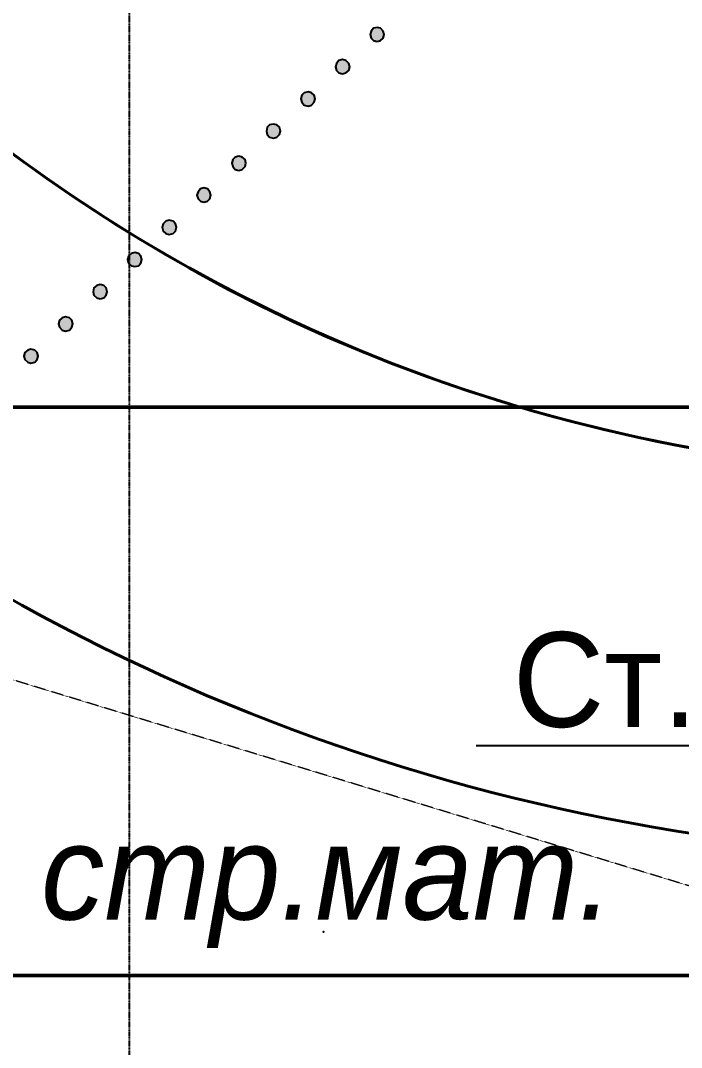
# Model space of a CAD drawing. Header units: millimetres. Extents: x 172667 to 1873135, y -274708 to 168495.
# Drawn here: x 1782566 to 1789544, y 44510 to 55347 of the extents above; entities that cross this region are included whole.
import ezdxf
from ezdxf import colors
from ezdxf.entities.mleader import LeaderData, LeaderLine
from ezdxf.enums import TextEntityAlignment as Align
from ezdxf.math import Vec2, Vec3

# ---------------------------------------------------------------- set-up
doc = ezdxf.new("R2010")
doc.units = ezdxf.units.MM
doc.linetypes.add('DASHED', pattern=[0.75, 0.5, -0.25])
doc.linetypes.add('осевая', pattern=[2, 1.25, -0.25, 0.25, -0.25])
for name, color, linetype, lineweight in [('0004-Осевая', 4, 'осевая', 25), ('010 ОГР.ДЕЙСТВ.', 3, '04.Линия ограничения', 40), ('011 ОП.ЗОНА.КРАН', 1, '02.Опасная зона кран', 40), ('СО_50_фермы', 7, 'Continuous', 50)]:
    doc.layers.add(name, color=color, linetype=linetype, lineweight=lineweight)
doc.layers.add('_ТОПО', color=253, linetype='Continuous')
doc.layers.add('для геологии', color=7, linetype='Continuous')
doc.styles.add('1', font='', dxfattribs={"height": 0.000909972})
doc.styles.get("Standard").update_dxf_attribs({"font": '', "height": 500})
doc.styles.get('1').set_extended_font_data('D431', italic=True)
doc.styles.get('Standard').set_extended_font_data('T-FLEX Type A')
doc.linetypes.add('02.Опасная зона кран', pattern='A,1,-2,10,-0.05,[3,линии ППР.shx,S=0.2,R=180,X=0,Y=-1],-0.05,10,-2', length=25.1)
doc.linetypes.add('04.Линия ограничения', pattern='A,20,[4,линии ППР.shx,S=1.25,R=135,X=1.25,Y=0],-2.5', length=22.5)

# ---------------------------------------------------------------- blocks, each defined once
blk = doc.blocks.new('_None')

msp = doc.modelspace()

# ---------------------------------------------------------------- hatches: boundary and pattern name
at = {"layer": '_ТОПО', "linetype": 'ByBlock', "lineweight": -2}
for points in [[(1786331.2, 55125.1), (1786366.2, 55135.1), (1786396.2, 55160.1), (1786406.2, 55200.1), (1786396.2, 55235.1), (1786366.2, 55265.1), (1786331.2, 55275.1), (1786291.2, 55265.1), (1786266.2, 55235.1), (1786256.2, 55200.1), (1786266.2, 55160.1), (1786291.2, 55135.1)], [(1785966.2, 54785.1), (1786001.2, 54795.1), (1786031.2, 54820.1), (1786041.2, 54860.1), (1786031.2, 54895.1), (1786001.2, 54925.1), (1785966.2, 54935.1), (1785926.2, 54925.1), (1785901.2, 54895.1), (1785891.2, 54860.1), (1785901.2, 54820.1), (1785926.2, 54795.1)], [(1785601.2, 54445.1), (1785636.2, 54455.1), (1785666.2, 54485.1), (1785676.2, 54520.1), (1785666.2, 54560.1), (1785636.2, 54585.1), (1785601.2, 54595.1), (1785561.2, 54585.1), (1785536.2, 54560.1), (1785526.2, 54520.1), (1785536.2, 54485.1), (1785561.2, 54455.1)], [(1785236.2, 54105.1), (1785271.2, 54115.1), (1785301.2, 54145.1), (1785311.2, 54180.1), (1785301.2, 54220.1), (1785271.2, 54245.1), (1785236.2, 54255.1), (1785196.2, 54245.1), (1785171.2, 54220.1), (1785161.2, 54180.1), (1785171.2, 54145.1), (1785196.2, 54115.1)], [(1784871.2, 53765.1), (1784906.2, 53775.1), (1784936.2, 53805.1), (1784946.2, 53840.1), (1784936.2, 53880.1), (1784906.2, 53905.1), (1784871.2, 53915.1), (1784831.2, 53905.1), (1784806.2, 53880.1), (1784796.2, 53840.1), (1784806.2, 53805.1), (1784831.2, 53775.1)], [(1784501.2, 53430.1), (1784541.2, 53440.1), (1784566.2, 53465.1), (1784576.2, 53505.1), (1784566.2, 53540.1), (1784541.2, 53570.1), (1784501.2, 53580.1), (1784466.2, 53570.1), (1784441.2, 53540.1), (1784426.2, 53505.1), (1784441.2, 53465.1), (1784466.2, 53440.1)], [(1784136.2, 53090.1), (1784176.2, 53100.1), (1784201.2, 53125.1), (1784211.2, 53165.1), (1784201.2, 53200.1), (1784176.2, 53230.1), (1784136.2, 53240.1), (1784101.2, 53230.1), (1784071.2, 53200.1), (1784061.2, 53165.1), (1784071.2, 53125.1), (1784101.2, 53100.1)], [(1783771.2, 52750.1), (1783811.2, 52760.1), (1783836.2, 52785.1), (1783846.2, 52825.1), (1783836.2, 52860.1), (1783811.2, 52890.1), (1783771.2, 52900.1), (1783736.2, 52890.1), (1783706.2, 52860.1), (1783696.2, 52825.1), (1783706.2, 52785.1), (1783736.2, 52760.1)], [(1783406.2, 52410.1), (1783446.2, 52420.1), (1783471.2, 52450.1), (1783481.2, 52485.1), (1783471.2, 52525.1), (1783446.2, 52550.1), (1783406.2, 52560.1), (1783371.2, 52550.1), (1783341.2, 52525.1), (1783331.2, 52485.1), (1783341.2, 52450.1), (1783371.2, 52420.1)], [(1783041.2, 52070.1), (1783081.2, 52080.1), (1783106.2, 52110.1), (1783116.2, 52145.1), (1783106.2, 52185.1), (1783081.2, 52210.1), (1783041.2, 52220.1), (1783006.2, 52210.1), (1782976.2, 52185.1), (1782966.2, 52145.1), (1782976.2, 52110.1), (1783006.2, 52080.1)], [(1782676.2, 51730.1), (1782716.2, 51740.1), (1782741.2, 51770.1), (1782751.2, 51805.1), (1782741.2, 51845.1), (1782716.2, 51870.1), (1782676.2, 51880.1), (1782641.2, 51870.1), (1782611.2, 51845.1), (1782601.2, 51805.1), (1782611.2, 51770.1), (1782641.2, 51740.1)]]:
    msp.add_hatch(color=8, dxfattribs=at).paths.add_polyline_path(points)

# ---------------------------------------------------------------- linework, layer by layer
at = {"color": 6, "linetype": 'DASHED', "lineweight": 20, "ltscale": 5}
msp.add_circle((1792712, 45268.6, 107296.5), 17169.7, dxfattribs=at)
at = {"color": 6, "lineweight": 40}
msp.add_arc((1792712, 67731.6, 107296.5), 17169.7, 99.64442, 344.93368, dxfattribs=at)
at = {"layer": '0004-Осевая', "elevation": 107296.5}
for points in [[(1783712, 65911.8), (1783712, -4591.9)], [(1775165.2, 51268.6), (1808719.1, 51268.6)], [(1761144, 45268.6), (1808719.1, 45268.6)]]:
    msp.add_lwpolyline(points, dxfattribs=at)
at = {"layer": '010 ОГР.ДЕЙСТВ.'}
msp.add_arc((1792712, 67731.6, 105718), 17169.7, 154.40017, 344.93368, dxfattribs=at)
at = {"layer": '_ТОПО', "color": 8, "linetype": 'ByBlock', "lineweight": -2, "elevation": 106779, "flags": 128}
for points in [[(1786331.2, 55125.1), (1786366.2, 55135.1), (1786396.2, 55160.1), (1786406.2, 55200.1), (1786396.2, 55235.1), (1786366.2, 55265.1), (1786331.2, 55275.1), (1786291.2, 55265.1), (1786266.2, 55235.1), (1786256.2, 55200.1), (1786266.2, 55160.1), (1786291.2, 55135.1), (1786331.2, 55125.1)], [(1786331.2, 55125.1), (1786366.2, 55135.1), (1786396.2, 55160.1), (1786406.2, 55200.1), (1786396.2, 55235.1), (1786366.2, 55265.1), (1786331.2, 55275.1), (1786291.2, 55265.1), (1786266.2, 55235.1), (1786256.2, 55200.1), (1786266.2, 55160.1), (1786291.2, 55135.1), (1786331.2, 55125.1)], [(1785966.2, 54785.1), (1786001.2, 54795.1), (1786031.2, 54820.1), (1786041.2, 54860.1), (1786031.2, 54895.1), (1786001.2, 54925.1), (1785966.2, 54935.1), (1785926.2, 54925.1), (1785901.2, 54895.1), (1785891.2, 54860.1), (1785901.2, 54820.1), (1785926.2, 54795.1), (1785966.2, 54785.1)], [(1785966.2, 54785.1), (1786001.2, 54795.1), (1786031.2, 54820.1), (1786041.2, 54860.1), (1786031.2, 54895.1), (1786001.2, 54925.1), (1785966.2, 54935.1), (1785926.2, 54925.1), (1785901.2, 54895.1), (1785891.2, 54860.1), (1785901.2, 54820.1), (1785926.2, 54795.1), (1785966.2, 54785.1)], [(1785601.2, 54445.1), (1785636.2, 54455.1), (1785666.2, 54485.1), (1785676.2, 54520.1), (1785666.2, 54560.1), (1785636.2, 54585.1), (1785601.2, 54595.1), (1785561.2, 54585.1), (1785536.2, 54560.1), (1785526.2, 54520.1), (1785536.2, 54485.1), (1785561.2, 54455.1), (1785601.2, 54445.1)], [(1785601.2, 54445.1), (1785636.2, 54455.1), (1785666.2, 54485.1), (1785676.2, 54520.1), (1785666.2, 54560.1), (1785636.2, 54585.1), (1785601.2, 54595.1), (1785561.2, 54585.1), (1785536.2, 54560.1), (1785526.2, 54520.1), (1785536.2, 54485.1), (1785561.2, 54455.1), (1785601.2, 54445.1)], [(1785236.2, 54105.1), (1785271.2, 54115.1), (1785301.2, 54145.1), (1785311.2, 54180.1), (1785301.2, 54220.1), (1785271.2, 54245.1), (1785236.2, 54255.1), (1785196.2, 54245.1), (1785171.2, 54220.1), (1785161.2, 54180.1), (1785171.2, 54145.1), (1785196.2, 54115.1), (1785236.2, 54105.1)], [(1785236.2, 54105.1), (1785271.2, 54115.1), (1785301.2, 54145.1), (1785311.2, 54180.1), (1785301.2, 54220.1), (1785271.2, 54245.1), (1785236.2, 54255.1), (1785196.2, 54245.1), (1785171.2, 54220.1), (1785161.2, 54180.1), (1785171.2, 54145.1), (1785196.2, 54115.1), (1785236.2, 54105.1)], [(1784871.2, 53765.1), (1784906.2, 53775.1), (1784936.2, 53805.1), (1784946.2, 53840.1), (1784936.2, 53880.1), (1784906.2, 53905.1), (1784871.2, 53915.1), (1784831.2, 53905.1), (1784806.2, 53880.1), (1784796.2, 53840.1), (1784806.2, 53805.1), (1784831.2, 53775.1), (1784871.2, 53765.1)], [(1784871.2, 53765.1), (1784906.2, 53775.1), (1784936.2, 53805.1), (1784946.2, 53840.1), (1784936.2, 53880.1), (1784906.2, 53905.1), (1784871.2, 53915.1), (1784831.2, 53905.1), (1784806.2, 53880.1), (1784796.2, 53840.1), (1784806.2, 53805.1), (1784831.2, 53775.1), (1784871.2, 53765.1)], [(1784501.2, 53430.1), (1784541.2, 53440.1), (1784566.2, 53465.1), (1784576.2, 53505.1), (1784566.2, 53540.1), (1784541.2, 53570.1), (1784501.2, 53580.1), (1784466.2, 53570.1), (1784441.2, 53540.1), (1784426.2, 53505.1), (1784441.2, 53465.1), (1784466.2, 53440.1), (1784501.2, 53430.1)], [(1784501.2, 53430.1), (1784541.2, 53440.1), (1784566.2, 53465.1), (1784576.2, 53505.1), (1784566.2, 53540.1), (1784541.2, 53570.1), (1784501.2, 53580.1), (1784466.2, 53570.1), (1784441.2, 53540.1), (1784426.2, 53505.1), (1784441.2, 53465.1), (1784466.2, 53440.1), (1784501.2, 53430.1)], [(1784136.2, 53090.1), (1784176.2, 53100.1), (1784201.2, 53125.1), (1784211.2, 53165.1), (1784201.2, 53200.1), (1784176.2, 53230.1), (1784136.2, 53240.1), (1784101.2, 53230.1), (1784071.2, 53200.1), (1784061.2, 53165.1), (1784071.2, 53125.1), (1784101.2, 53100.1), (1784136.2, 53090.1)], [(1784136.2, 53090.1), (1784176.2, 53100.1), (1784201.2, 53125.1), (1784211.2, 53165.1), (1784201.2, 53200.1), (1784176.2, 53230.1), (1784136.2, 53240.1), (1784101.2, 53230.1), (1784071.2, 53200.1), (1784061.2, 53165.1), (1784071.2, 53125.1), (1784101.2, 53100.1), (1784136.2, 53090.1)], [(1783771.2, 52750.1), (1783811.2, 52760.1), (1783836.2, 52785.1), (1783846.2, 52825.1), (1783836.2, 52860.1), (1783811.2, 52890.1), (1783771.2, 52900.1), (1783736.2, 52890.1), (1783706.2, 52860.1), (1783696.2, 52825.1), (1783706.2, 52785.1), (1783736.2, 52760.1), (1783771.2, 52750.1)], [(1783771.2, 52750.1), (1783811.2, 52760.1), (1783836.2, 52785.1), (1783846.2, 52825.1), (1783836.2, 52860.1), (1783811.2, 52890.1), (1783771.2, 52900.1), (1783736.2, 52890.1), (1783706.2, 52860.1), (1783696.2, 52825.1), (1783706.2, 52785.1), (1783736.2, 52760.1), (1783771.2, 52750.1)], [(1783406.2, 52410.1), (1783446.2, 52420.1), (1783471.2, 52450.1), (1783481.2, 52485.1), (1783471.2, 52525.1), (1783446.2, 52550.1), (1783406.2, 52560.1), (1783371.2, 52550.1), (1783341.2, 52525.1), (1783331.2, 52485.1), (1783341.2, 52450.1), (1783371.2, 52420.1), (1783406.2, 52410.1)], [(1783406.2, 52410.1), (1783446.2, 52420.1), (1783471.2, 52450.1), (1783481.2, 52485.1), (1783471.2, 52525.1), (1783446.2, 52550.1), (1783406.2, 52560.1), (1783371.2, 52550.1), (1783341.2, 52525.1), (1783331.2, 52485.1), (1783341.2, 52450.1), (1783371.2, 52420.1), (1783406.2, 52410.1)], [(1783041.2, 52070.1), (1783081.2, 52080.1), (1783106.2, 52110.1), (1783116.2, 52145.1), (1783106.2, 52185.1), (1783081.2, 52210.1), (1783041.2, 52220.1), (1783006.2, 52210.1), (1782976.2, 52185.1), (1782966.2, 52145.1), (1782976.2, 52110.1), (1783006.2, 52080.1), (1783041.2, 52070.1)], [(1783041.2, 52070.1), (1783081.2, 52080.1), (1783106.2, 52110.1), (1783116.2, 52145.1), (1783106.2, 52185.1), (1783081.2, 52210.1), (1783041.2, 52220.1), (1783006.2, 52210.1), (1782976.2, 52185.1), (1782966.2, 52145.1), (1782976.2, 52110.1), (1783006.2, 52080.1), (1783041.2, 52070.1)], [(1782676.2, 51730.1), (1782716.2, 51740.1), (1782741.2, 51770.1), (1782751.2, 51805.1), (1782741.2, 51845.1), (1782716.2, 51870.1), (1782676.2, 51880.1), (1782641.2, 51870.1), (1782611.2, 51845.1), (1782601.2, 51805.1), (1782611.2, 51770.1), (1782641.2, 51740.1), (1782676.2, 51730.1)], [(1782676.2, 51730.1), (1782716.2, 51740.1), (1782741.2, 51770.1), (1782751.2, 51805.1), (1782741.2, 51845.1), (1782716.2, 51870.1), (1782676.2, 51880.1), (1782641.2, 51870.1), (1782611.2, 51845.1), (1782601.2, 51805.1), (1782611.2, 51770.1), (1782641.2, 51740.1), (1782676.2, 51730.1)]]:
    msp.add_lwpolyline(points, close=True, dxfattribs=at)
at = {"layer": '_ТОПО', "color": 8, "linetype": 'ByBlock', "lineweight": -2}
msp.add_point((1785764.5, 45730.2, 106801.4), dxfattribs=at)
at = {"layer": 'СО_50_фермы', "color": 5, "elevation": 107296.5}
for points in [[(1778012, 51268.6), (1807412, 51268.6)], [(1778012, 45268.6), (1807412, 45268.6)]]:
    msp.add_lwpolyline(points, dxfattribs=at)

# ---------------------------------------------------------------- texts
at = {"layer": '_ТОПО', "color": 8, "linetype": 'ByBlock', "lineweight": -2, "style": '1'}
msp.add_text('стр.мат.', height=1000, dxfattribs=at).set_placement((1785804.5, 46360.2, 106801.4), align=Align.MIDDLE_CENTER)

# ---------------------------------------------------------------- next in the draw order: leaders
at = {"layer": 'для геологии', "linetype": 'Continuous', "lineweight": 0}
ml = msp.add_multileader_mtext('Standard', dxfattribs=at)
ml.set_content('Ст.3', color=256)
ml.set_leader_properties()
ml.set_arrow_properties(name='NONE')
ml.build(insert=Vec2(0, 0))
ml.multileader.update_dxf_attribs({"text_left_attachment_type": 6, "text_right_attachment_type": 6, "dogleg_length": 0.36, "arrow_head_size": 1000})
ctx = ml.context
ctx.base_point, ctx.char_height, ctx.arrow_head_size, ctx.landing_gap_size, ctx.plane_origin = Vec3(1788020.7, 47692.6, 107296.5), 1000, 1000, 90, Vec3(1784151.4, 40841.1, 107296.5)
ctx.left_attachment, ctx.right_attachment, ctx.text_align_type = 6, 6, 1
notes = []
notes.append((ctx, [(0, (1, 1, 0), (1791345.6, 47692.6, 107296.5), (-1, 0), 1144.9, [(0, [(1792712, 45268.6, 107296.5)], 0, [])])]))
ctx.mtext.insert, ctx.mtext.rotation, ctx.mtext.width, ctx.mtext.alignment, ctx.mtext.flow_direction = Vec3(1789110.7, 48892.6, 107296.5), 6.2831853, 4985.462, 2, 5
ctx.mtext.has_bg_fill, ctx.mtext.bg_color, ctx.mtext.bg_scale_factor, ctx.mtext.bg_transparency, ctx.mtext.use_window_bg_color = 1, -1027028792, 1.5, 0, 1
for ctx, leaders in notes:
    for number, flags, end, landing, length, lines in leaders:
        leader = LeaderData()
        leader.index, (leader.has_last_leader_line, leader.has_dogleg_vector, leader.attachment_direction) = number, flags
        leader.last_leader_point, leader.dogleg_vector, leader.dogleg_length = Vec3(end), Vec3(landing), length
        for number, points, colour, breaks in lines:
            line = LeaderLine()
            line.index, line.vertices, line.color, line.breaks = number, Vec3.list(points), colors.encode_raw_color(colour), breaks
            leader.lines.append(line)
        ctx.leaders.append(leader)

# ---------------------------------------------------------------- next in the draw order: linework, layer by layer
at = {"color": 6, "linetype": 'DASHED', "lineweight": 20, "ltscale": 5}
msp.add_line((1792717, 45274.2, 107296.5), (1776291.5, 50274.2, 107296.5), dxfattribs=at)
msp.add_circle((1792712, 57268.6, 107296.5), 17169.7, dxfattribs=at)
at = {"layer": '011 ОП.ЗОНА.КРАН'}
msp.add_arc((1792894.8, 67843.5, 108875), 21323, 178.49232, 344.51579, dxfattribs=at)

doc.saveas('drawing.dxf')
